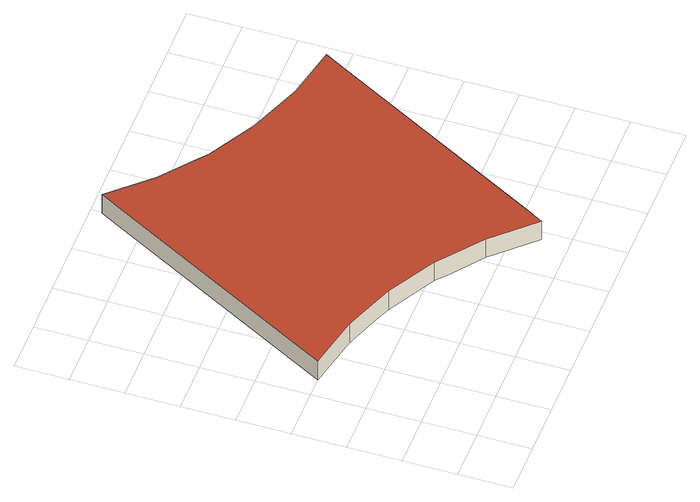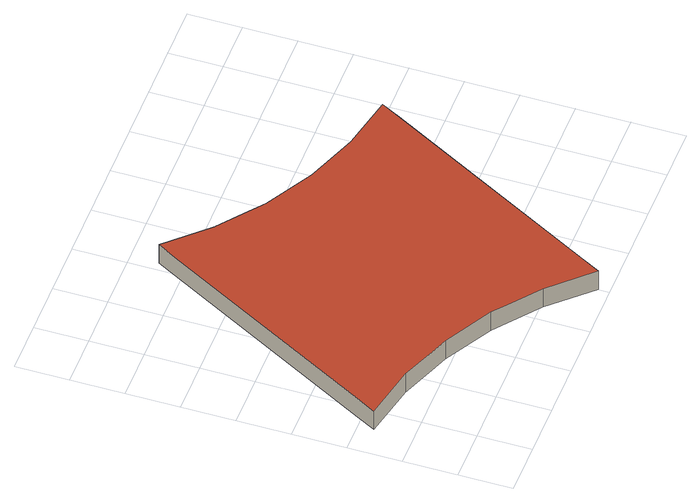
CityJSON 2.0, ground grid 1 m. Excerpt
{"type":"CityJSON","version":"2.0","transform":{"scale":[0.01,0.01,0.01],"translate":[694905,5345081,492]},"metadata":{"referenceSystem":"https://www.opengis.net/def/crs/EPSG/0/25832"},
"CityObjects":{
"building1":{"type":"Building","attributes":{"Gemeindeschluessel":"09162000","HoeheDach":"493.108","HoeheGrund":"492.666","Methode":"1000","NiedrigsteTraufeDesGebaeudes":"493.108","Geometrietyp2DReferenz":"3000","function":"31001_2000","roofType":"1000","measuredHeight":0.442},"geometry":[{"type":"Solid","lod":"2","boundaries":[[[[0,1,2,3,4,5]],[[0,6,7,1]],[[8,9,10,11]],[[12,13,14,15]],[[16,4,3,17]],[[18,19,20,21,9,8,22,23,13,12,24,6,0,5,4,16,25,26,27,28]],[[26,25,16,17,29,30,31,27]],[[28,27,31,32]],[[12,15,33,7,6,24]],[[10,9,21,20,34,35]],[[36,19,18,28,32,37]],[[38,11,10,35,34,36,37,32,31,30,29,17,3,2,1,7,33,15,14,39]],[[20,19,36,34]],[[38,39,14,13,23,22,8,11]]]],"semantics":{"surfaces":[{"type":"WallSurface"},{"type":"RoofSurface","Dachneigung":"90.000","Dachorientierung":"-1.000","Flaeche":"24.562","Z_MAX":"0.442","Z_MAX_ASL":"493.108","Z_MIN":"0.442","Z_MIN_ASL":"493.108"},{"type":"GroundSurface"}],"values":[[0,0,0,0,0,1,0,0,0,0,0,2,0,0]]}}]}
},
"vertices":[
[452,639,111],[452,639,67],[426,660,67],[370,704,67],[370,704,111],[426,660,111],[543,588,111],[543,588,67],[483,51,111],[411,127,111],[411,127,67],[483,51,67],[641,550,111],[743,529,111],[743,529,67],[641,550,67],[299,780,111],[299,780,67],[209,254,111],[239,242,111],[330,191,111],[356,170,111],[503,87,111],[723,492,111],[575,576,111],[279,743,111],[59,338,111],[39,301,111],[141,279,111],[279,743,67],[59,338,67],[39,301,67],[141,279,67],[575,576,67],[330,191,67],[356,170,67],[239,242,67],[209,254,67],[503,87,67],[723,492,67]
]}
